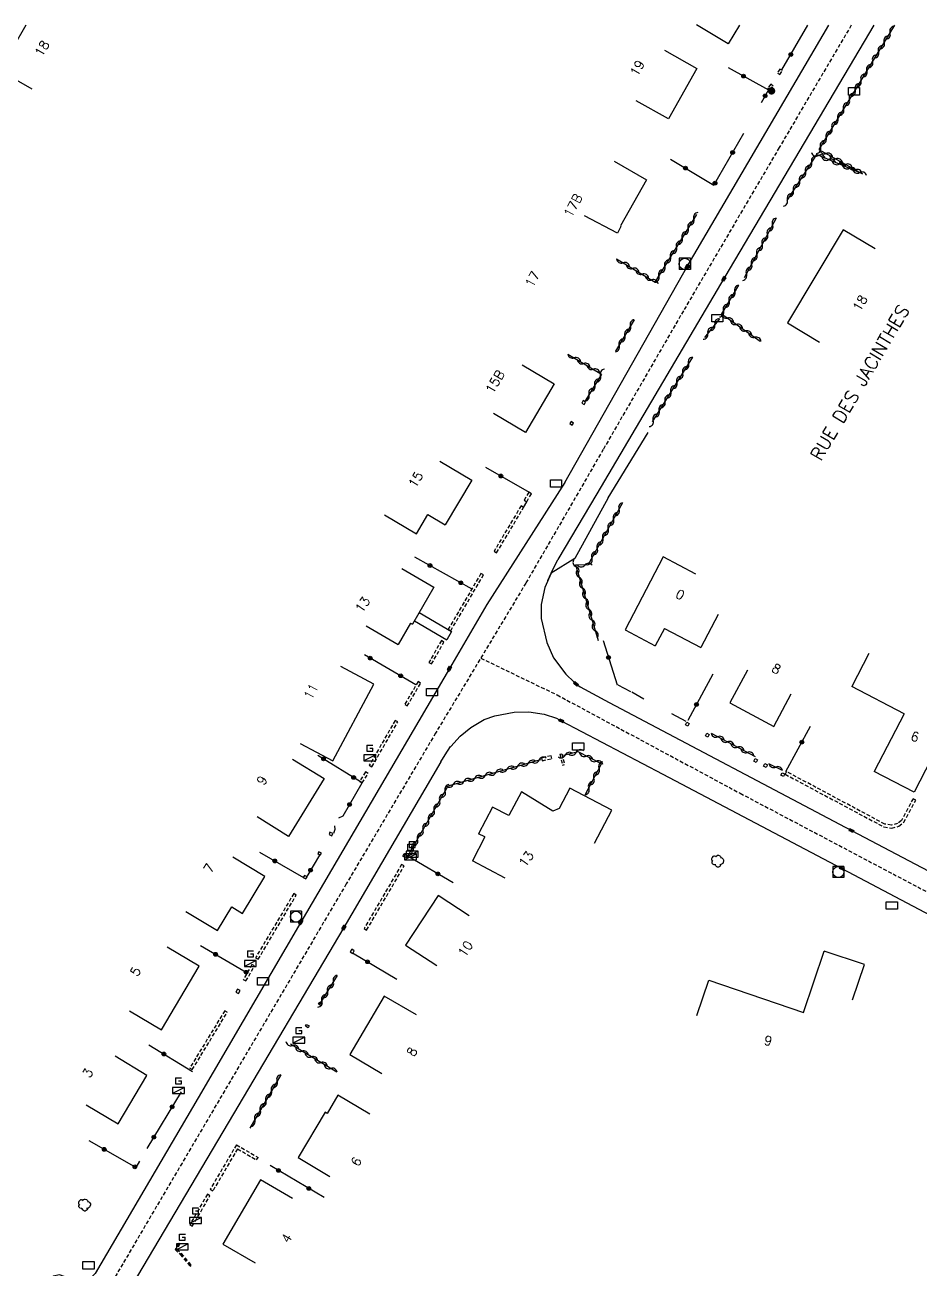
# Model space of a CAD drawing. Header units: millimetres. Extents: x 111000 to 112001, y 129999 to 131000.
# Drawn here: x 111584.7 to 111705.1, y 130832.7 to 131000 of the extents above; entities that cross this region are included whole.
import ezdxf
from ezdxf.enums import TextEntityAlignment as Align

# ---------------------------------------------------------------- set-up
doc = ezdxf.new("R2010")
doc.units = ezdxf.units.MM
doc.linetypes.add('DASHED', pattern=[0.75, 0.5, -0.25])
doc.layers.get('0').update_dxf_attribs({"linetype": 'CONTINUOUS'})
for name, color, linetype in [('W0001', 6, 'DASHED'), ('W0008', 7, 'CONTINUOUS'), ('W0100', 7, 'CONTINUOUS'), ('W0105', 7, 'CONTINUOUS'), ('W0112', 1, 'DASHED'), ('W0300', 7, 'CONTINUOUS'), ('W0310', 3, 'CONTINUOUS'), ('W0322', 7, 'CONTINUOUS'), ('W0400', 7, 'CONTINUOUS'), ('W0420', 7, 'CONTINUOUS'), ('W0432', 7, 'CONTINUOUS'), ('W0989', 7, 'CONTINUOUS'), ('W0991', 7, 'CONTINUOUS'), ('W1471', 7, 'CONTINUOUS'), ('W1473', 7, 'CONTINUOUS')]:
    doc.layers.add(name, color=color, linetype=linetype)
doc.styles.get("Standard").update_dxf_attribs({"font": 'romans.shx', "width": 0.85})

# ---------------------------------------------------------------- blocks, each defined once
blk = doc.blocks.new('T1471')
at = {"color": 0, "linetype": 'Continuous', "flags": 128}
blk.add_lwpolyline([(-0.75, -0.5), (-0.75, 0.5), (0.75, 0.5), (0.75, -0.5), (-0.75, -0.5)], dxfattribs=at)
blk = doc.blocks.new('T400')
for p, q in [((-0.15, 0.3), (0.15, 0.3)), ((-0.15, -0.25), (-0.15, 0.3)), ((-0.15, 0.15), (0.15, 0.15)), ((-0.15, 0), (0.15, 0)), ((0.15, 0.3), (0.15, -0.25)), ((-0.15, -0.15), (0.15, -0.15)), ((-0.15, -0.25), (-0.15, -0.3)), ((-0.15, -0.3), (0.15, -0.3)), ((0.15, -0.3), (0.15, -0.25))]:
    blk.add_line(p, q)
blk = doc.blocks.new('T420')
for p, q in [((0.75, 0.75), (-0.75, 0.75)), ((-0.75, 0.75), (-0.75, -0.75)), ((0.75, 0.75), (0.75, -0.75)), ((0.75, -0.75), (-0.75, -0.75))]:
    blk.add_line(p, q)
blk.add_ellipse((0, 0), major_axis=(-0.53, 0.53), ratio=1, start_param=3.926991, end_param=10.210176)
blk = doc.blocks.new('T432')
at = {"flags": 128}
for points in [[(-0.4, 2.1), (-0.4, 1.3)], [(-0.39, 2.1), (0.41, 2.1)], [(0, 1.7), (0.4, 1.7)], [(0.4, 1.3), (0.4, 1.7)], [(0.8, 0.8), (-0.8, 0.8)], [(-0.8, 0.8), (-0.8, 0)], [(0.8, 0.8), (-0.8, 0)], [(-0.8, 0), (0.8, 0)], [(-0.4, 1.3), (0.4, 1.3)], [(0.8, 0), (0.8, 0.8)]]:
    blk.add_lwpolyline(points, dxfattribs=at)
blk = doc.blocks.new('T300')
for p, q in [((-0.8, 0.51), (-0.86, 0.34)), ((-0.86, 0.34), (-0.86, 0.17)), ((-0.86, 0.17), (-0.74, 0.06)), ((-0.69, 0.63), (-0.8, 0.51)), ((-0.8, -0.06), (-0.74, 0.06)), ((-0.74, 0.06), (-0.69, 0.11)), ((-0.57, 0.69), (-0.69, 0.63)), ((-0.46, 0.69), (-0.57, 0.69)), ((-0.29, 0.63), (-0.46, 0.69)), ((-0.29, 0.63), (-0.17, 0.74)), ((-0.23, 0.57), (-0.29, 0.63)), ((-0.17, 0.74), (-0.06, 0.8)), ((-0.06, 0.8), (0.06, 0.8)), ((0.06, 0.8), (0.23, 0.74)), ((0.23, 0.74), (0.34, 0.63)), ((0.34, 0.63), (0.4, 0.51)), ((0.46, 0.46), (0.34, 0.46)), ((0.4, 0.51), (0.4, 0.46)), ((0.57, 0.4), (0.46, 0.46)), ((0.57, 0.4), (0.69, 0.29)), ((0.69, 0.29), (0.74, 0.17)), ((0.74, 0.06), (0.69, -0.17)), ((0.74, 0.17), (0.74, 0.06)), ((-0.8, -0.17), (-0.8, -0.06)), ((-0.8, -0.23), (-0.8, -0.17)), ((-0.74, -0.34), (-0.8, -0.23)), ((-0.69, -0.4), (-0.74, -0.34)), ((-0.51, -0.46), (-0.69, -0.4)), ((-0.4, -0.46), (-0.51, -0.46)), ((-0.4, -0.46), (-0.34, -0.46)), ((-0.34, -0.46), (-0.34, -0.4)), ((-0.34, -0.51), (-0.34, -0.46)), ((-0.29, -0.63), (-0.34, -0.51)), ((-0.17, -0.74), (-0.29, -0.63)), ((-0.06, -0.8), (-0.17, -0.74)), ((0.06, -0.8), (-0.06, -0.8)), ((0.17, -0.74), (0.06, -0.8)), ((0.23, -0.69), (0.17, -0.74)), ((0.29, -0.46), (0.23, -0.46)), ((0.29, -0.63), (0.23, -0.69)), ((0.46, -0.4), (0.29, -0.46)), ((0.34, -0.51), (0.29, -0.63)), ((0.34, -0.51), (0.34, -0.46)), ((0.57, -0.34), (0.46, -0.4)), ((0.63, -0.29), (0.57, -0.34)), ((0.69, -0.17), (0.63, -0.29))]:
    blk.add_line(p, q)
blk = doc.blocks.new('t322o')
at = {"color": 0, "linetype": 'Continuous'}
for radius in [0.25, 0.15]:
    blk.add_circle((0, 0), radius, dxfattribs=at)
blk = doc.blocks.new('t310o')
at = {"color": 0, "linetype": 'Continuous'}
for centre, start, end in [((-0.5, 0.38), 216.8699, 323.1304), ((0.5, -0.37), 36.8699, 143.1303)]:
    blk.add_arc(centre, 0.625, start, end, dxfattribs=at)
blk = doc.blocks.new('T1473')
at = {"color": 0, "linetype": 'Continuous', "const_width": 0.5, "flags": 128}
blk.add_lwpolyline([(-0.25, 0, 1), (0.25, 0, 1)], format="xyb", close=True, dxfattribs=at)

msp = doc.modelspace()

# ---------------------------------------------------------------- linework, layer by layer
at = {"layer": 'W0001'}
for points in [[(111695.86, 131000), (111686.16, 130983.54), (111673.28, 130961.6), (111662.49, 130942.96), (111652.08, 130924.98), (111639.94, 130904.82), (111627.92, 130884.54), (111605.83, 130847), (111596.39, 130830.96), (111592.42, 130826.45), (111590.07, 130819.21), (111591.65, 130808.37), (111596.15, 130803.76), (111602.07, 130801.53), (111642.01, 130780.26), (111676.96, 130761.78), (111710.23, 130744.18), (111733.39, 130731.92), (111740.51, 130728.23), (111751.43, 130724.54)], [(111646.01, 130914.9), (111656.29, 130909.94), (111680.91, 130896.72), (111717.05, 130877.66), (111746.64, 130862.03)]]:
    msp.add_lwpolyline(points, dxfattribs=at)
at = {"layer": 'W0008'}
for p, q in [((111673.92, 130967.77), (111692.84, 131000)), ((111698.88, 131000), (111678.86, 130966.15)), ((111657.33, 130938.5), (111673.92, 130967.77)), ((111678.86, 130966.15), (111661.63, 130937)), ((111663.15, 130936.46), (111668.55, 130945.23)), ((111661.63, 130937), (111656.4, 130928.16)), ((111640.63, 130900.95), (111641.21, 130901.89))]:
    msp.add_line(p, q, dxfattribs=at)
for points in [[(111657.33, 130938.5), (111646.82, 130922.1), (111641.8, 130913.49), (111621.79, 130879.39), (111607.98, 130855.79), (111594.14, 130832.13), (111593.56, 130831.55), (111593.4, 130831.35), (111592.45, 130831.16), (111590.95, 130831.39), (111589.34, 130831.95), (111588.49, 130831.79), (111587.97, 130831.27), (111580.52, 130818.55)], [(111663.15, 130936.46), (111658.65, 130928.3), (111655.49, 130926.32), (111654.63, 130924.37), (111654.16, 130922.11), (111654.16, 130920.24), (111654.88, 130917.01), (111655.82, 130914.95), (111657.45, 130912.72), (111658.58, 130911.65), (111658.82, 130911.44), (111659.4, 130911.04), (111663.27, 130908.92), (111695.88, 130891.71), (111734.59, 130871.35), (111747.19, 130864.64)], [(111655.03, 130925.32), (111655.47, 130926.33), (111656.4, 130928.16)], [(111641.21, 130901.89), (111641.95, 130903.02), (111641.97, 130903.01), (111643.23, 130904.41), (111644.67, 130905.57), (111646.45, 130906.63), (111647.9, 130907.15), (111650.49, 130907.62), (111652.47, 130907.67), (111654.56, 130907.36), (111656.2, 130906.8), (111656.85, 130906.47), (111670.52, 130899.3), (111694.6, 130886.61), (111733.57, 130866.03), (111745.01, 130860)], [(111640.63, 130900.95), (111627.59, 130878.67), (111612.04, 130852.39), (111599.1, 130830.61)]]:
    msp.add_lwpolyline(points, dxfattribs=at)
at = {"layer": 'W0100'}
for p, q in [((111633.06, 130934.18), (111637.35, 130931.62)), ((111637.35, 130931.62), (111638.89, 130934.19)), ((111638.89, 130934.19), (111641.23, 130932.8)), ((111636.58, 130919.58), (111634.91, 130916.71)), ((111636.58, 130919.58), (111636.82, 130919.44)), ((111677.97, 130920.74), (111675.63, 130916.31)), ((111630.59, 130919.23), (111634.91, 130916.71)), ((111670.73, 130918.9), (111669.49, 130916.56)), ((111670.73, 130918.9), (111675.63, 130916.31)), ((111698.24, 130915.51), (111695.92, 130911.08)), ((111702.99, 130907.39), (111695.92, 130911.08)), ((111702.99, 130907.39), (111698.96, 130899.65)), ((111621.71, 130903.41), (111626.13, 130901.07)), ((111646.57, 130890.85), (111644.88, 130887.63)), ((111646.57, 130890.85), (111645.73, 130891.29)), ((111616.95, 130885.54), (111612.65, 130888.11)), ((111649.31, 130885.31), (111644.88, 130887.63)), ((111613.97, 130880.57), (111616.95, 130885.54)), ((111606.32, 130880.82), (111610.61, 130878.26)), ((111610.61, 130878.26), (111612.51, 130881.45)), ((111612.51, 130881.45), (111613.97, 130880.57)), ((111689.42, 130867.26), (111692.21, 130875.51)), ((111675.08, 130866.84), (111676.68, 130871.58)), ((111676.68, 130871.58), (111689.42, 130867.26)), ((111592.92, 130854.84), (111597.22, 130852.27))]:
    msp.add_line(p, q, dxfattribs=at)
for points in [[(111584.79, 131000), (111581.28, 130993.93), (111585.61, 130991.43)], [(111680.81, 131000), (111679.32, 130997.49), (111675.02, 131000.05)], [(111670.73, 130996.64), (111675.08, 130994.18), (111671.25, 130987.4), (111666.9, 130989.85)], [(111663.96, 130981.7), (111668.31, 130979.23), (111664.8, 130973.04), (111664.86, 130972.95), (111664.39, 130972.04), (111659.96, 130974.37)], [(111699.06, 130969.92), (111694.76, 130972.48), (111687.29, 130959.96), (111691.58, 130957.4)], [(111651.58, 130954.33), (111655.9, 130951.8), (111652.05, 130945.24), (111647.74, 130947.77)], [(111651.58, 130954.33), (111655.9, 130951.8), (111652.05, 130945.24), (111647.74, 130947.77)], [(111640.52, 130941.37), (111644.82, 130938.82), (111641.23, 130932.8)], [(111674.97, 130926.19), (111670.54, 130928.5), (111665.42, 130918.71), (111669.49, 130916.56)], [(111635.4, 130926.95), (111639.72, 130924.43), (111636.82, 130919.44)], [(111626.13, 130901.07), (111631.61, 130911.41), (111627.2, 130913.75)], [(111681.88, 130913.28), (111679.52, 130908.87), (111685.43, 130905.71), (111687.79, 130910.11)], [(111620.68, 130901.32), (111624.94, 130898.71), (111620.17, 130890.93), (111615.91, 130893.54)], [(111706.61, 130901.3), (111704.3, 130896.86), (111698.96, 130899.65)], [(111661.32, 130890.03), (111663.64, 130894.46), (111657.99, 130897.41), (111656.54, 130894.69), (111655.7, 130894.3), (111651.49, 130896.9), (111649.8, 130893.75), (111647.61, 130894.87), (111645.73, 130891.29)], [(111644.46, 130880.24), (111640.27, 130882.97), (111635.91, 130876.28), (111640.1, 130873.55)], [(111598.76, 130867.47), (111603.06, 130864.92), (111608.12, 130873.48), (111603.82, 130876.02)], [(111696.01, 130868.95), (111697.62, 130873.68), (111692.21, 130875.51)], [(111637.35, 130866.91), (111633.04, 130869.45), (111628.41, 130861.58), (111632.72, 130859.05)], [(111597.22, 130852.27), (111601.11, 130858.79), (111596.81, 130861.35)], [(111631.09, 130853.57), (111626.79, 130856.11), (111625.34, 130853.67), (111625.06, 130853.82), (111621.43, 130847.73), (111625.73, 130845.17)], [(111620.7, 130842.21), (111616.39, 130844.74), (111611.33, 130836.11), (111615.65, 130833.58)]]:
    msp.add_lwpolyline(points, dxfattribs=at)
at = {"layer": 'W0105'}
for p, q in [((111651.78, 130935.17), (111652.2, 130935.91)), ((111637.74, 130921.02), (111642.09, 130918.48)), ((111637.08, 130919.89), (111641.43, 130917.35)), ((111642.09, 130918.48), (111641.43, 130917.35)), ((111666.19, 130910.38), (111664.52, 130911.26))]:
    msp.add_line(p, q, dxfattribs=at)
at = {"layer": 'W0112'}
for p, q in [((111686.59, 130993.9), (111686.24, 130994.1)), ((111686.27, 130993.37), (111686.59, 130993.9)), ((111684.96, 130991.34), (111685.34, 130991.82)), ((111685.34, 130991.82), (111685.03, 130992.07)), ((111660.12, 130949.32), (111659.77, 130949.52)), ((111659.94, 130948.99), (111660.12, 130949.32)), ((111658.51, 130946.5), (111658.18, 130946.73)), ((111658.32, 130946.23), (111658.51, 130946.5)), ((111652.2, 130935.93), (111652.83, 130937)), ((111652.83, 130937), (111652.48, 130937.2)), ((111648.15, 130929.05), (111651.78, 130935.17)), ((111651.78, 130935.17), (111651.44, 130935.38)), ((111641.98, 130918.57), (111646.38, 130926.08)), ((111646.38, 130926.08), (111646.04, 130926.28)), ((111639.39, 130914.11), (111641.06, 130917.06)), ((111641.06, 130917.06), (111640.71, 130917.26)), ((111636.13, 130908.46), (111637.92, 130911.53)), ((111637.92, 130911.53), (111637.58, 130911.73)), ((111631.37, 130900.28), (111634.84, 130906.31)), ((111634.84, 130906.31), (111634.5, 130906.51)), ((111673.72, 130906.27), (111674.05, 130906.1)), ((111674.05, 130906.1), (111673.87, 130905.74)), ((111676.43, 130904.81), (111676.76, 130904.63)), ((111676.76, 130904.63), (111676.58, 130904.28)), ((111655.49, 130901.77), (111654.2, 130901.48)), ((111654.2, 130901.48), (111654.28, 130901.09)), ((111656.66, 130901.97), (111657, 130900.52)), ((111682.92, 130901.4), (111683.26, 130901.22)), ((111683.26, 130901.22), (111683.07, 130900.87)), ((111630.06, 130898.11), (111630.85, 130899.37)), ((111630.85, 130899.37), (111630.51, 130899.59)), ((111657, 130900.52), (111657.27, 130900.59)), ((111684.22, 130900.72), (111684.58, 130900.53)), ((111684.58, 130900.53), (111684.39, 130900.18)), ((111686.57, 130899.49), (111686.91, 130899.32)), ((111686.91, 130899.32), (111686.73, 130898.96)), ((111702.93, 130892.82), (111704.53, 130895.8)), ((111626.1, 130891.31), (111625.73, 130891.47)), ((111625.97, 130891.02), (111626.1, 130891.31)), ((111624.58, 130888.65), (111624.24, 130888.87)), ((111624.42, 130888.42), (111624.58, 130888.65)), ((111635.87, 130888.05), (111635.52, 130888.26)), ((111636.07, 130888.41), (111635.87, 130888.05)), ((111635.37, 130887.15), (111630.32, 130878.54)), ((111622.64, 130885.48), (111622.28, 130885.66)), ((111622.49, 130885.21), (111622.64, 130885.48)), ((111616.07, 130874.4), (111621.2, 130883.04)), ((111621.2, 130883.04), (111620.86, 130883.24)), ((111630.32, 130878.54), (111630.66, 130878.33)), ((111628.66, 130875.74), (111628.46, 130875.39)), ((111628.46, 130875.39), (111628.8, 130875.19)), ((111614.42, 130871.48), (111615.57, 130873.5)), ((111615.57, 130873.5), (111615.22, 130873.69)), ((111613.64, 130870.2), (111613.3, 130870.4)), ((111613.4, 130869.79), (111613.64, 130870.2)), ((111611.91, 130867.27), (111611.57, 130867.48)), ((111624.19, 130868.37), (111624.35, 130868.63)), ((111624.35, 130868.63), (111624.69, 130868.42)), ((111607.2, 130859.56), (111611.91, 130867.27)), ((111622.44, 130865.4), (111622.58, 130865.65)), ((111622.58, 130865.65), (111622.93, 130865.46)), ((111613.15, 130849.45), (111609.63, 130843.48)), ((111613.15, 130849.45), (111616.06, 130847.75)), ((111613.29, 130848.91), (111609.98, 130843.28)), ((111613.29, 130848.91), (111615.85, 130847.41)), ((111615.85, 130847.41), (111616.06, 130847.75)), ((111609.24, 130842.8), (111606.87, 130838.7)), ((111609.63, 130843.48), (111609.98, 130843.28)), ((111606.87, 130838.7), (111607.21, 130838.5)), ((111605.4, 130836.21), (111605.55, 130836.12)), ((111606.92, 130833.1), (111607.06, 130833.22))]:
    msp.add_line(p, q, dxfattribs=at)
for points in [[(111686.24, 130994.1), (111685.93, 130993.57), (111686.27, 130993.37)], [(111685.03, 130992.07), (111684.65, 130991.58), (111684.96, 130991.34)], [(111659.77, 130949.52), (111659.59, 130949.18), (111659.94, 130948.99)], [(111658.18, 130946.73), (111657.99, 130946.46), (111658.32, 130946.23)], [(111652.48, 130937.2), (111651.85, 130936.13), (111652.2, 130935.93)], [(111651.44, 130935.38), (111647.8, 130929.26), (111648.15, 130929.05)], [(111646.04, 130926.28), (111641.63, 130918.77), (111641.98, 130918.57)], [(111640.71, 130917.26), (111639.04, 130914.31), (111639.39, 130914.11)], [(111637.58, 130911.73), (111635.79, 130908.66), (111636.13, 130908.46)], [(111634.5, 130906.51), (111631.02, 130900.48), (111631.37, 130900.28)], [(111673.87, 130905.74), (111673.54, 130905.92), (111673.72, 130906.27)], [(111676.58, 130904.28), (111676.24, 130904.46), (111676.43, 130904.81)], [(111654.28, 130901.09), (111655.57, 130901.38), (111655.49, 130901.77)], [(111656.66, 130901.97), (111656.93, 130902.04), (111657.27, 130900.59)], [(111683.07, 130900.87), (111682.73, 130901.05), (111682.92, 130901.4)], [(111630.51, 130899.59), (111629.72, 130898.32), (111630.06, 130898.11)], [(111684.39, 130900.18), (111684.03, 130900.37), (111684.22, 130900.72)], [(111686.73, 130898.96), (111686.39, 130899.14), (111686.57, 130899.49)], [(111700.37, 130892.57), (111687.16, 130899.63), (111686.97, 130899.27)], [(111686.97, 130899.27), (111700.25, 130892.19), (111701.3, 130892.04), (111702.28, 130892.29), (111702.93, 130892.82)], [(111704.53, 130895.8), (111704.17, 130895.99), (111702.62, 130893.08), (111702.1, 130892.66), (111701.27, 130892.45), (111700.37, 130892.57)], [(111625.73, 130891.47), (111625.6, 130891.18), (111625.97, 130891.02)], [(111624.24, 130888.87), (111624.09, 130888.64), (111624.42, 130888.42)], [(111635.52, 130888.26), (111635.73, 130888.61), (111636.07, 130888.41)], [(111630.66, 130878.33), (111635.71, 130886.95), (111635.37, 130887.15)], [(111622.28, 130885.66), (111622.14, 130885.39), (111622.49, 130885.21)], [(111620.86, 130883.24), (111615.72, 130874.61), (111616.07, 130874.4)], [(111628.8, 130875.19), (111629, 130875.54), (111628.66, 130875.74)], [(111615.22, 130873.69), (111614.07, 130871.68), (111614.42, 130871.48)], [(111613.3, 130870.4), (111613.05, 130869.99), (111613.4, 130869.79)], [(111611.57, 130867.48), (111606.86, 130859.77), (111607.2, 130859.56)], [(111624.69, 130868.42), (111624.53, 130868.16), (111624.19, 130868.37)], [(111622.93, 130865.46), (111622.79, 130865.2), (111622.44, 130865.4)], [(111607.21, 130838.5), (111609.58, 130842.6), (111609.24, 130842.8)], [(111605.4, 130836.21), (111604.88, 130835.37), (111605.59, 130834.71), (111606.92, 130833.1)], [(111605.55, 130836.12), (111605.12, 130835.4), (111605.72, 130834.84), (111607.06, 130833.22)]]:
    msp.add_lwpolyline(points, dxfattribs=at)
at = {"layer": 'W0310'}
for p, q in [((111685.74, 130974.07), (111681.46, 130966.05)), ((111666.66, 130960.4), (111664.16, 130956.17)), ((111678.11, 130960.52), (111676.1, 130958.01)), ((111674.5, 130955.37), (111669.07, 130946.66)), ((111677, 130904.79), (111682.94, 130901.66)), ((111686.6, 130899.79), (111684.78, 130900.7)), ((111626.7, 130872.23), (111624.34, 130868.35)), ((111626.67, 130859.22), (111620.4, 130862.98)), ((111619.1, 130858.87), (111614.96, 130851.7))]:
    msp.add_line(p, q, dxfattribs=at)
for points in [[(111701.68, 131000), (111691.51, 130983.3), (111697.36, 130980.03), (111691.18, 130982.6), (111687.2, 130976.43)], [(111664.29, 130968.57), (111669.48, 130965.47), (111675.06, 130974.56)], [(111680.7, 130965.06), (111678.39, 130961.19), (111683.59, 130957.53)], [(111657.72, 130955.78), (111662.24, 130953.09), (111660.01, 130949.4)], [(111665.1, 130935.78), (111660.44, 130927.41), (111658.75, 130927.42), (111661.8, 130917.25)], [(111636.26, 130888.36), (111641.64, 130897.73), (111654.11, 130901.25)], [(111660.07, 130896.52), (111662.26, 130900.68), (111659.11, 130902.28), (111657.15, 130901.82)]]:
    msp.add_lwpolyline(points, dxfattribs=at)
at = {"layer": 'W0322'}
for p, q in [((111686.53, 130994), (111690.03, 131000)), ((111646.67, 130940.57), (111652.51, 130937.19)), ((111637.1, 130928.51), (111644.79, 130924.21)), ((111662.48, 130917.25), (111664.37, 130911.3)), ((111637.3, 130911.32), (111630.38, 130915.34)), ((111673.92, 130906.57), (111677.26, 130912.8)), ((111666.32, 130910.35), (111667.95, 130909.44)), ((111671.67, 130907.45), (111673.62, 130906.4)), ((111690.35, 130905.69), (111687.03, 130899.6)), ((111616.24, 130888.81), (111622.18, 130885.39)), ((111624.33, 130888.42), (111622.63, 130885.54)), ((111642.29, 130884.67), (111636.34, 130888.18)), ((111608.29, 130876.27), (111614.68, 130872.52)), ((111628.74, 130875.27), (111634.71, 130871.73)), ((111601.35, 130862.89), (111607.25, 130859.33)), ((111605.71, 130856.59), (111601.11, 130848.95)), ((111624.93, 130842.38), (111617.68, 130846.67))]:
    msp.add_line(p, q, dxfattribs=at)
for points in [[(111679.29, 130994.31), (111684.71, 130991.3), (111683.72, 130989.56)], [(111671.53, 130982.01), (111677.37, 130978.51), (111681.4, 130985.5)], [(111626.92, 130893.4), (111627.5, 130893.7), (111630.06, 130898.14), (111624.11, 130901.81)], [(111626.35, 130892.33), (111626.39, 130891.83), (111626.18, 130891.33)], [(111593.29, 130850.02), (111599.65, 130846.4), (111600.16, 130847.23)]]:
    msp.add_lwpolyline(points, dxfattribs=at)

# ---------------------------------------------------------------- block references
at = {"layer": 'W0300'}
for p in [(111677.93, 130887.58), (111592.75, 130841.34)]:
    msp.add_blockref('T300', p, dxfattribs=at)
at = {"layer": 'W0310'}
for p, rotation in [((111701.07, 130998.99), 238.655958320024), ((111700.29, 130997.71), 238.655958320024), ((111699.51, 130996.43), 238.655958320024), ((111697.94, 130993.87), 238.655958320024), ((111698.73, 130995.15), 238.655958320024), ((111697.16, 130992.59), 238.655958320024), ((111696.38, 130991.31), 238.655958320024), ((111694.82, 130988.74), 238.655958320024), ((111695.6, 130990.02), 238.655958320024), ((111694.04, 130987.46), 238.655958320024), ((111693.26, 130986.18), 238.655958320024), ((111691.7, 130983.62), 238.655958320024), ((111692.48, 130984.9), 238.655958320024), ((111691.44, 130982.49), 157.4591707119613), ((111692.48, 130982.75), 330.8781740086339), ((111689.7, 130980.31), 237.0827927967419), ((111690.52, 130981.57), 237.0827927967419), ((111692.82, 130981.92), 157.4591707119613), ((111693.79, 130982.02), 330.8781740086339), ((111694.21, 130981.34), 157.4591707119613), ((111695.1, 130981.29), 330.8781740086339), ((111695.6, 130980.77), 157.4591707119613), ((111696.41, 130980.56), 330.8781740086339), ((111688.89, 130979.05), 237.0827927967419), ((111696.98, 130980.19), 157.4591707119613), ((111688.07, 130977.79), 237.0827927967419), ((111687.26, 130976.53), 237.0827927967419), ((111674.69, 130973.96), 58.47571519182699), ((111673.91, 130972.68), 58.47571519182699), ((111684.57, 130971.87), 241.9390013486612), ((111685.27, 130973.19), 241.9390013486612), ((111673.12, 130971.4), 58.47571519182699), ((111683.86, 130970.54), 241.9390013486612), ((111671.55, 130968.85), 58.47571519182699), ((111672.34, 130970.13), 58.47571519182699), ((111683.15, 130969.22), 241.9390013486612), ((111665.15, 130968.05), 329.2249439266394), ((111666.44, 130967.29), 329.2249439266394), ((111670.77, 130967.57), 58.47571519182699), ((111682.45, 130967.9), 241.9390013486612), ((111667.73, 130966.52), 329.2249439266394), ((111669.02, 130965.75), 329.2249439266394), ((111669.98, 130966.29), 58.47571519182699), ((111681.74, 130966.57), 241.9390013486612), ((111680.19, 130964.2), 239.1233639756773), ((111679.42, 130962.91), 239.1233639756773), ((111678.65, 130961.63), 239.1233639756773), ((111679.2, 130960.62), 324.8404640983323), ((111666.15, 130959.54), 239.4943188056755), ((111676.55, 130958.57), 231.1762279330365), ((111677.49, 130959.74), 231.1762279330365), ((111680.42, 130959.76), 324.8404640983323), ((111681.65, 130958.89), 324.8404640983323), ((111664.63, 130956.95), 239.4943188056755), ((111665.39, 130958.24), 239.4943188056755), ((111682.88, 130958.03), 324.8404640983323), ((111658.58, 130955.27), 329.3125223520119), ((111659.87, 130954.5), 329.3125223520119), ((111661.16, 130953.74), 329.3125223520119), ((111673.97, 130954.52), 238.0893589452268), ((111662.12, 130952.89), 238.7835747146093), ((111672.38, 130951.97), 238.0893589452268), ((111673.18, 130953.25), 238.0893589452268), ((111660.57, 130950.32), 238.7835747146093), ((111661.34, 130951.6), 238.7835747146093), ((111671.59, 130950.7), 238.0893589452268), ((111670.8, 130949.43), 238.0893589452268), ((111669.21, 130946.88), 238.0893589452268), ((111670.01, 130948.15), 238.0893589452268), ((111663.88, 130933.6), 240.8861816787534), ((111664.61, 130934.91), 240.8861816787534), ((111663.15, 130932.29), 240.8861816787534), ((111662.42, 130930.98), 240.8861816787534), ((111660.96, 130928.36), 240.8861816787534), ((111661.69, 130929.67), 240.8861816787534), ((111658.82, 130927.2), 286.7163917952985), ((111660.02, 130927.41), 179.7622761466785), ((111659.25, 130925.76), 286.7163917952985), ((111659.68, 130924.32), 286.7163917952985), ((111660.11, 130922.89), 286.7163917952985), ((111660.54, 130921.45), 286.7163917952985), ((111660.97, 130920.01), 286.7163917952985), ((111661.4, 130918.58), 286.7163917952985), ((111677.88, 130904.32), 332.2252057499054), ((111679.21, 130903.62), 332.2252057499054), ((111658.84, 130902.22), 193.2926455965481), ((111680.54, 130902.92), 332.2252057499054), ((111681.87, 130902.22), 332.2252057499054), ((111650.97, 130900.37), 15.78509570269771), ((111652.41, 130900.77), 15.78509570269771), ((111653.86, 130901.18), 15.78509570269771), ((111657.38, 130901.87), 193.2926455965481), ((111660.2, 130901.73), 152.9626792717888), ((111661.54, 130901.04), 152.9626792717888), ((111661.93, 130900.06), 62.32163421536887), ((111685.7, 130900.24), 153.271123972935), ((111645.2, 130898.73), 15.78509570269771), ((111646.64, 130899.14), 15.78509570269771), ((111648.08, 130899.55), 15.78509570269771), ((111649.53, 130899.96), 15.78509570269771), ((111661.24, 130898.73), 62.32163421536887), ((111641.24, 130897.03), 60.15918199368713), ((111642.31, 130897.92), 15.78509570269771), ((111643.75, 130898.32), 15.78509570269771), ((111660.54, 130897.4), 62.32163421536887), ((111640.49, 130895.73), 60.15918199368713), ((111639.75, 130894.43), 60.15918199368713), ((111638.25, 130891.83), 60.15918199368713), ((111639, 130893.13), 60.15918199368713), ((111637.51, 130890.53), 60.15918199368713), ((111636.76, 130889.23), 60.15918199368713), ((111625.4, 130870.09), 238.7377262671764), ((111626.18, 130871.38), 238.7377262671764), ((111624.62, 130868.81), 238.7377262671764), ((111620.67, 130862.82), 149.0537224623706), ((111621.96, 130862.05), 149.0537224623706), ((111623.24, 130861.28), 149.0537224623706), ((111624.53, 130860.51), 149.0537224623706), ((111625.82, 130859.73), 149.0537224623706), ((111617.85, 130856.71), 240.0147963220801), ((111618.6, 130858), 240.0147963220801), ((111617.1, 130855.4), 240.0147963220801), ((111616.35, 130854.11), 240.0147963220801), ((111615.6, 130852.81), 240.0147963220801)]:
    msp.add_blockref('t310o', p, dxfattribs=dict(at, rotation=rotation))
at = {"layer": 'W0322'}
for p, rotation in [((111687.73, 130996.05), 59.7559692964742), ((111681.37, 130993.16), 330.95270374515), ((111684.26, 130990.5), 240.1910835355891), ((111679.9, 130982.89), 60.07264309881079), ((111673.56, 130980.79), 329.0377991924777), ((111677.53, 130978.77), 60.07264309881079), ((111648.72, 130939.38), 329.9759444194079), ((111639.18, 130927.35), 330.7513226483895), ((111643.32, 130925.03), 330.7513226483895), ((111631.14, 130914.9), 149.8517446637054), ((111663.2, 130914.98), 287.6245379221369), ((111635.24, 130912.52), 149.8517446637054), ((111675.04, 130908.66), 61.79743806928693), ((111689.21, 130903.6), 241.4535055256356), ((111624.86, 130901.34), 148.3667162531634), ((111628.91, 130898.85), 148.3667162531634), ((111628.36, 130895.2), 60.02925799999658), ((111618.3, 130887.62), 330.0945178238821), ((111623.12, 130886.37), 239.4658568703032), ((111640.24, 130885.88), 149.4159807627932), ((111610.34, 130875.07), 329.5915548405112), ((111630.78, 130874.06), 329.3474362937853), ((111614.44, 130872.66), 329.5915548405112), ((111603.38, 130861.66), 328.8368353983271), ((111604.49, 130854.56), 238.945873888207), ((111602.04, 130850.49), 238.945873888207), ((111595.36, 130848.84), 330.361976151771), ((111599.49, 130846.49), 330.361976151771), ((111618.79, 130846.01), 149.4130051398382), ((111622.88, 130843.59), 149.4130051398382)]:
    msp.add_blockref('t322o', p, dxfattribs=dict(at, rotation=rotation))
at = {"layer": 'W0400'}
for p, rotation in [((111673.77, 130967.52), 329.3184967034866), ((111678.71, 130965.9), 149.3936767582017), ((111641.8, 130913.49), 329.748291015625), ((111658.82, 130911.44), 229.0881652839925), ((111656.85, 130906.47), 62.63961791992185), ((111695.88, 130891.71), 242.1773071289693), ((111694.6, 130886.61), 62.20938110351565), ((111621.79, 130879.39), 329.5955810546875), ((111627.59, 130878.67), 149.6449890132699)]:
    msp.add_blockref('T400', p, dxfattribs=dict(at, rotation=rotation))
at = {"layer": 'W0420'}
for p in [(111673.46, 130967.91), (111694.13, 130886.14), (111621.15, 130880.13)]:
    msp.add_blockref('T420', p, dxfattribs=at)
at = {"layer": 'W0432'}
for p in [(111631.08, 130901.07), (111636.57, 130887.78), (111636.77, 130888.15), (111615.02, 130873.43), (111621.55, 130863.12), (111605.34, 130856.36), (111607.64, 130838.88), (111605.86, 130835.35)]:
    msp.add_blockref('T432', p, dxfattribs=at)
at = {"layer": 'W1471'}
for p in [(111696.22, 130991.11), (111677.83, 130960.6), (111656.14, 130938.39), (111639.45, 130910.32), (111659.12, 130903.01), (111701.32, 130881.62), (111616.71, 130871.43), (111593.25, 130833.25)]:
    msp.add_blockref('T1471', p, dxfattribs=at)
at = {"layer": 'W1473'}
msp.add_blockref('T1473', (111685.13, 130991.17), dxfattribs=at)

# ---------------------------------------------------------------- texts
at = {"layer": 'W0989'}
msp.add_text('RUE DES JACINTHES', height=1.75, rotation=59.5831, dxfattribs=at).set_placement((111697.01, 130951.95), align=Align.MIDDLE)
at = {"layer": 'W0991'}
for s, height, rotation, p in [('18', 1.25, 59.9272, (111586.99, 130996.87)), ('19', 1.249, 60.5501, (111667.07, 130994.23)), ('17B', 1.25, 62.2758, (111658.43, 130975.75)), ('17', 1.249, 62.5215, (111652.96, 130965.85)), ('18', 1.249, 59.1673, (111697.04, 130962.64)), ('15B', 1.249, 59.6001, (111647.93, 130952.06)), ('15', 1.25, 58.7468, (111637.26, 130938.9)), ('13', 1.25, 55.1073, (111630.12, 130922.08)), ('0', 1.25, 331.0415, (111672.84, 130923.43)), ('8', 1.25, 331.8613, (111685.78, 130913.46)), ('11', 1.25, 62.0766, (111623.17, 130910.42)), ('6', 1.25, 345.8225, (111704.42, 130904.34)), ('9', 1.25, 58.513, (111616.59, 130898.47)), ('13', 1.249, 53.8884, (111652.13, 130887.88)), ('7', 1.25, 59.1143, (111609.45, 130886.65)), ('10', 1.25, 56.8918, (111643.95, 130875.8)), ('5', 1.25, 59.3923, (111599.57, 130872.76)), ('9', 1.25, 349.9889, (111684.68, 130863.45)), ('8', 1.25, 59.5036, (111636.76, 130861.96)), ('3', 1.25, 59.1703, (111593.15, 130859.12)), ('6', 1.25, 59.2013, (111629.26, 130847.19)), ('4', 1.25, 59.6499, (111619.9, 130836.89))]:
    msp.add_text(s, height=height, rotation=rotation, dxfattribs=at).set_placement(p, align=Align.MIDDLE)

doc.saveas('drawing.dxf')
